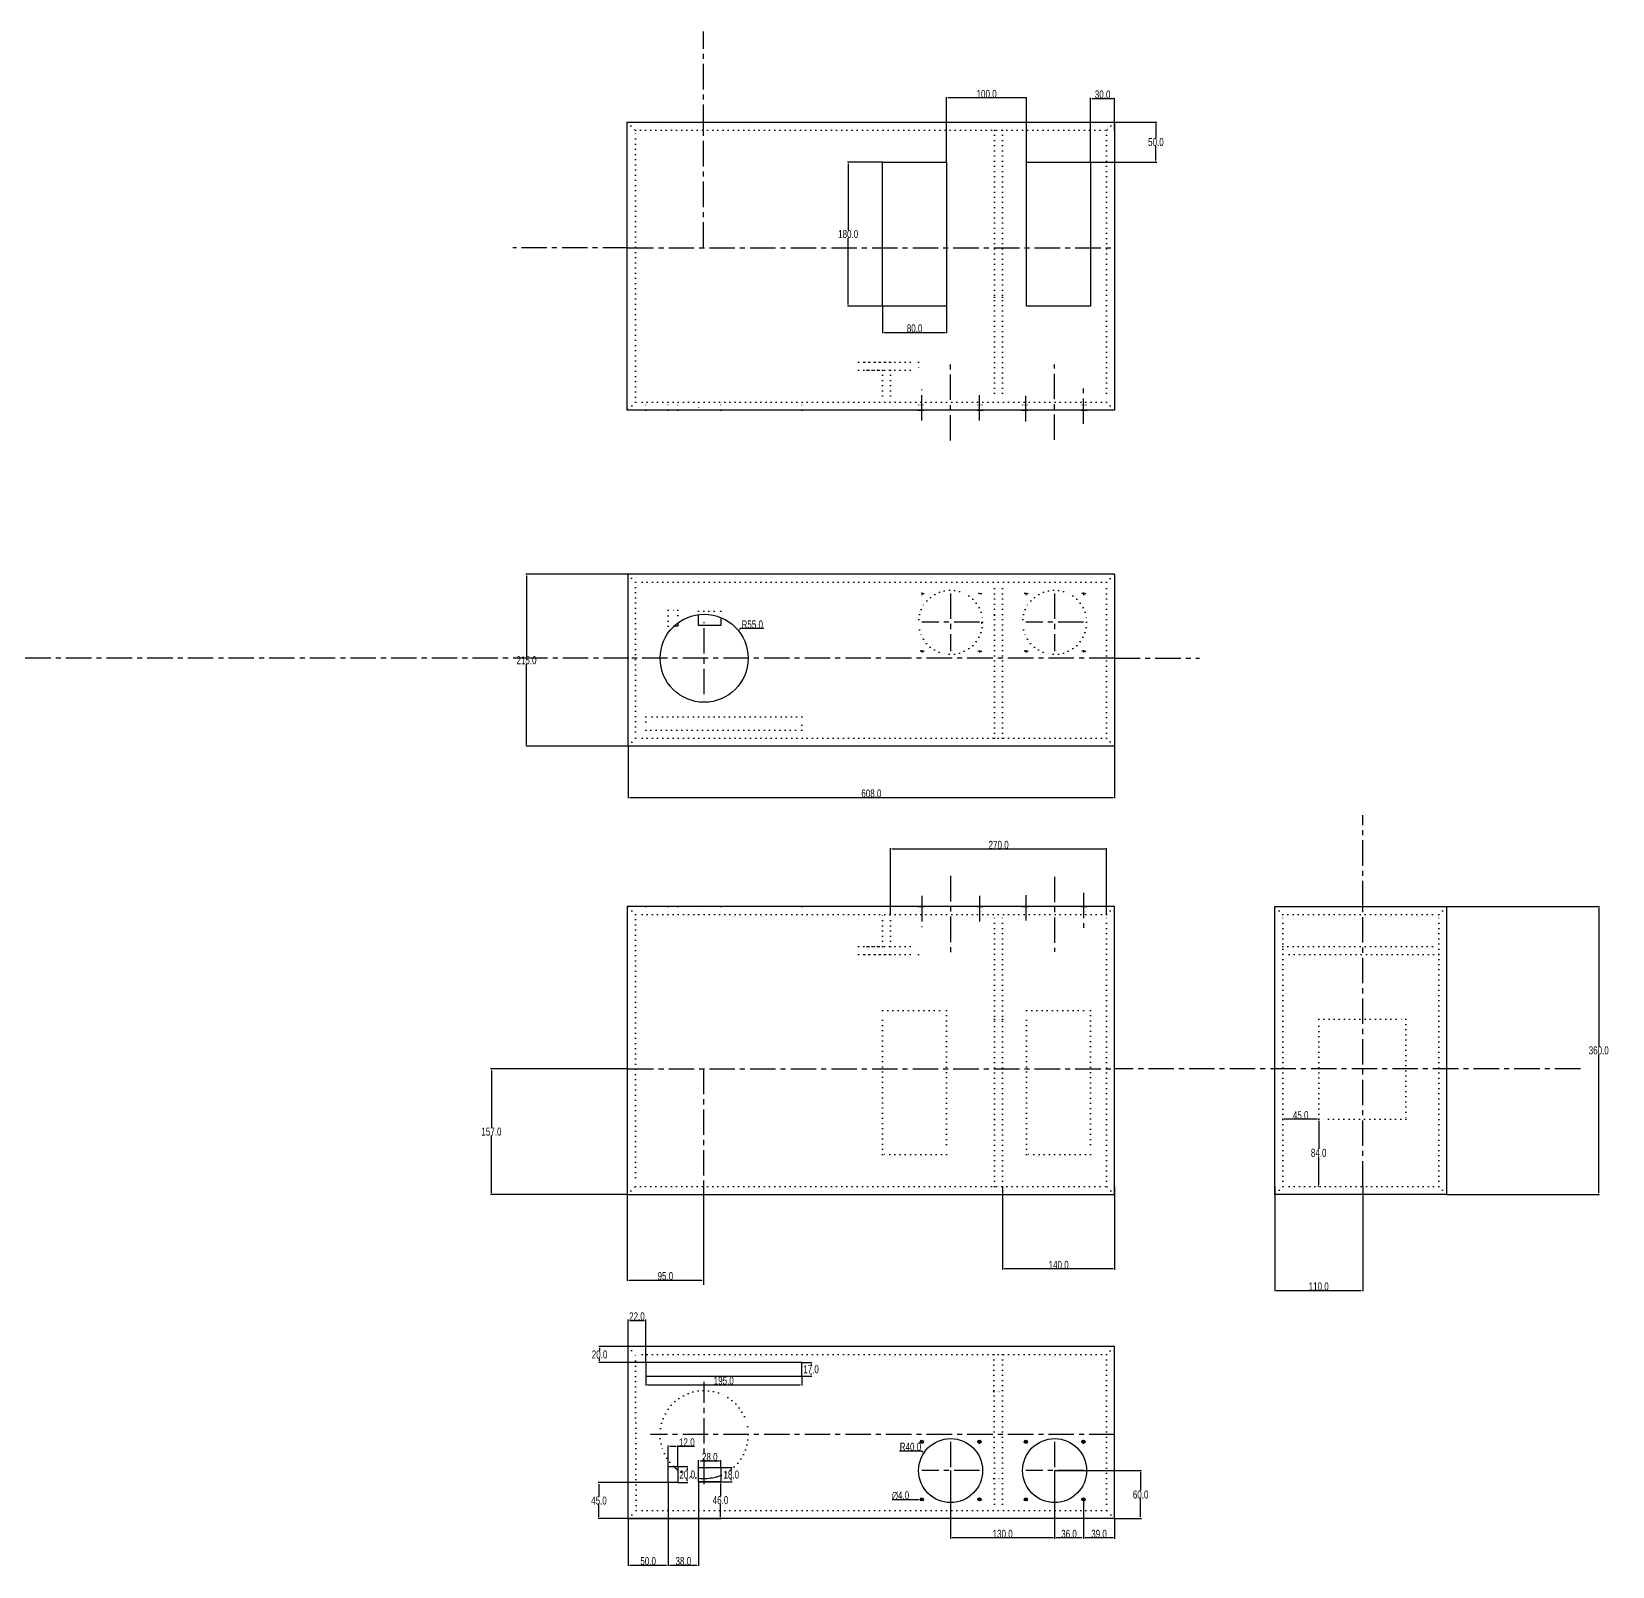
# Model space of a CAD drawing. Extents: x -2763 to 1188, y 9477 to 12117.
# Drawn here: x -787 to 1188, y 9477 to 11395 of the extents above; entities that cross this region are included whole.
import ezdxf

# ---------------------------------------------------------------- set-up
doc = ezdxf.new("R2010")
doc.units = 0
doc.header["$MEASUREMENT"] = 0
doc.linetypes.add('CENTER', pattern=[50.8, 31.75, -6.35, 6.35, -6.35])
doc.linetypes.add('DOT', pattern=[6.35, 0, -6.35])
doc.layers.get('DEFPOINTS').update_dxf_attribs({"linetype": 'CONTINUOUS'})
for name, color, linetype in [('AXE', 1, 'CENTER'), ('CACHE', 9, 'DOT'), ('CONSTRUCTION', 6, 'CONTINUOUS'), ('COTE', 5, 'CONTINUOUS'), ('NONAME', 7, 'CONTINUOUS')]:
    doc.layers.add(name, color=color, linetype=linetype)
doc.styles.get("Standard").update_dxf_attribs({"font": 'txt', "width": 0.75})
doc.dimstyles.get("Standard").update_dxf_attribs({"dimtxt": 2, "dimasz": 2, "dimexe": 1, "dimexo": 0, "dimgap": 0, "dimtad": 1, "dimtxsty": 'STANDARD', "dimcen": 2.5, "dimazin": 3, "dimtfac": 1, "dimtmove": 0, "dimatfit": 3})

# ---------------------------------------------------------------- blocks, each defined once
blk = doc.blocks.new('*D0')
at = {"layer": 'COTE', "color": 0}
for p, q in [((-42, 10502), (-42, 10437)), ((566, 10502), (566, 10437)), ((-40, 10438), (564, 10438))]:
    blk.add_line(p, q, dxfattribs=at)
for points in [[(-40, 10438.3), (-40, 10437.7), (-42, 10438)], [(564, 10438.3), (564, 10437.7), (566, 10438)]]:
    blk.add_solid(points, dxfattribs=at)
at = {"layer": 'DEFPOINTS', "color": 0}
for p in [(-42, 10502), (566, 10502), (566, 10438)]:
    blk.add_point(p, dxfattribs=at)
at = {"layer": 'COTE', "color": 0, "insert": (262, 10443), "char_height": 10, "attachment_point": 5}
blk.add_mtext('\\A1;608.0', dxfattribs=at)
blk = doc.blocks.new('*D1')
at = {"layer": 'COTE', "color": 0}
for p, q in [((-42, 10717), (-170, 10717)), ((-169, 10715), (-169, 10614.5)), ((-169, 10504), (-169, 10604.5)), ((-42, 10502), (-170, 10502))]:
    blk.add_line(p, q, dxfattribs=at)
for points in [[(-169.3, 10715), (-168.7, 10715), (-169, 10717)], [(-169.3, 10504), (-168.7, 10504), (-169, 10502)]]:
    blk.add_solid(points, dxfattribs=at)
at = {"layer": 'DEFPOINTS', "color": 0}
for p in [(-169, 10717), (-42, 10717), (-42, 10502)]:
    blk.add_point(p, dxfattribs=at)
at = {"layer": 'COTE', "color": 0, "insert": (-169, 10609.5), "char_height": 10, "attachment_point": 5}
blk.add_mtext('\\A1;215.0', dxfattribs=at)
blk = doc.blocks.new('*D2')
at = {"layer": 'COTE', "color": 0}
for p, q in [((-43, 9952), (-43, 9834)), ((52, 9952), (52, 9834)), ((-41, 9835), (50, 9835))]:
    blk.add_line(p, q, dxfattribs=at)
for points in [[(-41, 9835.3), (-41, 9834.7), (-43, 9835)], [(50, 9835.3), (50, 9834.7), (52, 9835)]]:
    blk.add_solid(points, dxfattribs=at)
at = {"layer": 'DEFPOINTS', "color": 0}
for p in [(-43, 9952), (52, 9952), (52, 9835)]:
    blk.add_point(p, dxfattribs=at)
at = {"layer": 'COTE', "color": 0, "insert": (4.5, 9840), "char_height": 10, "attachment_point": 5}
blk.add_mtext('\\A1;95.0', dxfattribs=at)
blk = doc.blocks.new('*D3')
at = {"layer": 'COTE', "color": 0}
for p, q in [((766, 9952), (766, 9821)), ((876, 9952), (876, 9821)), ((768, 9822), (874, 9822))]:
    blk.add_line(p, q, dxfattribs=at)
for points in [[(768, 9822.3), (768, 9821.7), (766, 9822)], [(874, 9822.3), (874, 9821.7), (876, 9822)]]:
    blk.add_solid(points, dxfattribs=at)
at = {"layer": 'DEFPOINTS', "color": 0}
for p in [(766, 9952), (876, 9952), (876, 9822)]:
    blk.add_point(p, dxfattribs=at)
at = {"layer": 'COTE', "color": 0, "insert": (821, 9827), "char_height": 10, "attachment_point": 5}
blk.add_mtext('\\A1;110.0', dxfattribs=at)
blk = doc.blocks.new('*D4')
at = {"layer": 'COTE', "color": 0}
for p, q in [((276, 11232), (232, 11232)), ((233, 11230), (233, 11147)), ((233, 11054), (233, 11137)), ((276, 11052), (232, 11052))]:
    blk.add_line(p, q, dxfattribs=at)
for points in [[(232.6, 11230), (233.3, 11230), (233, 11232)], [(232.6, 11054), (233.3, 11054), (233, 11052)]]:
    blk.add_solid(points, dxfattribs=at)
at = {"layer": 'DEFPOINTS', "color": 0}
for p in [(276, 11232), (233, 11052), (276, 11052)]:
    blk.add_point(p, dxfattribs=at)
at = {"layer": 'COTE', "color": 0, "insert": (233, 11142), "char_height": 10, "attachment_point": 5}
blk.add_mtext('\\A1;180.0', dxfattribs=at)
blk = doc.blocks.new('*D5')
at = {"layer": 'COTE', "color": 0}
for p, q in [((276, 11052), (276, 11018.1)), ((356, 11052), (356, 11018.1)), ((278, 11019.1), (354, 11019.1))]:
    blk.add_line(p, q, dxfattribs=at)
for points in [[(278, 11019.5), (278, 11018.8), (276, 11019.1)], [(354, 11019.5), (354, 11018.8), (356, 11019.1)]]:
    blk.add_solid(points, dxfattribs=at)
at = {"layer": 'DEFPOINTS', "color": 0}
for p in [(276, 11052), (356, 11052), (356, 11019.1)]:
    blk.add_point(p, dxfattribs=at)
at = {"layer": 'COTE', "color": 0, "insert": (316, 11024.1), "char_height": 10, "attachment_point": 5}
blk.add_mtext('\\A1;80.0', dxfattribs=at)
blk = doc.blocks.new('*D6')
at = {"layer": 'COTE', "color": 0}
for p, q in [((536, 11232), (536, 11312.4)), ((538, 11311.4), (564, 11311.4)), ((566, 11272), (566, 11312.4))]:
    blk.add_line(p, q, dxfattribs=at)
for points in [[(538, 11311.7), (538, 11311), (536, 11311.4)], [(564, 11311.7), (564, 11311), (566, 11311.4)]]:
    blk.add_solid(points, dxfattribs=at)
at = {"layer": 'DEFPOINTS', "color": 0}
for p in [(566, 11311.4), (566, 11272), (536, 11232)]:
    blk.add_point(p, dxfattribs=at)
at = {"layer": 'COTE', "color": 0, "insert": (551, 11316.4), "char_height": 10, "attachment_point": 5}
blk.add_mtext('\\A1;30.0', dxfattribs=at)
blk = doc.blocks.new('*D7')
at = {"layer": 'COTE', "color": 0}
for p, q in [((356, 11232), (356, 11313.1)), ((454, 11312.1), (358, 11312.1)), ((456, 11232), (456, 11313.1))]:
    blk.add_line(p, q, dxfattribs=at)
for points in [[(358, 11312.4), (358, 11311.7), (356, 11312.1)], [(454, 11312.4), (454, 11311.7), (456, 11312.1)]]:
    blk.add_solid(points, dxfattribs=at)
at = {"layer": 'DEFPOINTS', "color": 0}
for p in [(356, 11312.1), (356, 11232), (456, 11232)]:
    blk.add_point(p, dxfattribs=at)
at = {"layer": 'COTE', "color": 0, "insert": (406, 11317.1), "char_height": 10, "attachment_point": 5}
blk.add_mtext('\\A1;100.0', dxfattribs=at)
blk = doc.blocks.new('*D8')
at = {"layer": 'COTE', "color": 0}
for p, q in [((98.8, 10649.2), (97.2, 10648)), ((127.5, 10649.2), (98.8, 10649.2)), ((52.9, 10612), (53.1, 10612)), ((53, 10611.9), (53, 10612.1))]:
    blk.add_line(p, q, dxfattribs=at)
blk.add_solid([(97, 10648.2), (97.4, 10647.7), (95.7, 10646.7)], dxfattribs=at)
at = {"layer": 'DEFPOINTS', "color": 0}
for p in [(95.7, 10646.7), (53, 10612)]:
    blk.add_point(p, dxfattribs=at)
at = {"layer": 'COTE', "color": 0, "insert": (113.1, 10654.2), "char_height": 10, "attachment_point": 5}
blk.add_mtext('\\A1;R55.0', dxfattribs=at)
blk = doc.blocks.new('*D9')
at = {"layer": 'COTE', "color": 0}
for p, q in [((287.8, 9560.7), (309, 9560.7)), ((309, 9560.7), (321, 9560.9)), ((324.9, 9561), (325.1, 9561)), ((325, 9560.9), (325, 9561.1))]:
    blk.add_line(p, q, dxfattribs=at)
blk.add_solid([(321, 9561.3), (321, 9560.6), (323, 9561)], dxfattribs=at)
at = {"layer": 'DEFPOINTS', "color": 0}
for p in [(323, 9561), (327, 9561)]:
    blk.add_point(p, dxfattribs=at)
at = {"layer": 'COTE', "color": 0, "insert": (298.4, 9565.7), "char_height": 10, "attachment_point": 5}
blk.add_mtext('\\A1;∅4.0', dxfattribs=at)
blk = doc.blocks.new('*D10')
at = {"layer": 'COTE', "color": 0}
for p, q in [((297.1, 9621.7), (324.6, 9621.7)), ((324.6, 9621.7), (326.3, 9620.6)), ((360.9, 9597), (361.1, 9597)), ((361, 9596.9), (361, 9597.1))]:
    blk.add_line(p, q, dxfattribs=at)
blk.add_solid([(326.5, 9620.9), (326.1, 9620.3), (327.9, 9619.5)], dxfattribs=at)
at = {"layer": 'DEFPOINTS', "color": 0}
for p in [(327.9, 9619.5), (361, 9597)]:
    blk.add_point(p, dxfattribs=at)
at = {"layer": 'COTE', "color": 0, "insert": (310.9, 9626.7), "char_height": 10, "attachment_point": 5}
blk.add_mtext('\\A1;R40.0', dxfattribs=at)
blk = doc.blocks.new('*D11')
at = {"layer": 'COTE', "color": 0}
for p, q in [((527, 9561), (527, 9511.9)), ((566, 9537), (566, 9511.9)), ((564, 9512.9), (529, 9512.9))]:
    blk.add_line(p, q, dxfattribs=at)
for points in [[(529, 9513.3), (529, 9512.6), (527, 9512.9)], [(564, 9513.3), (564, 9512.6), (566, 9512.9)]]:
    blk.add_solid(points, dxfattribs=at)
at = {"layer": 'DEFPOINTS', "color": 0}
for p in [(527, 9561), (566, 9537), (527, 9512.9)]:
    blk.add_point(p, dxfattribs=at)
at = {"layer": 'COTE', "color": 0, "insert": (546.5, 9517.9), "char_height": 10, "attachment_point": 5}
blk.add_mtext('\\A1;39.0', dxfattribs=at)
blk = doc.blocks.new('*D12')
at = {"layer": 'COTE', "color": 0}
for p, q in [((491, 9597), (491, 9511.9)), ((527, 9561), (527, 9511.9)), ((525, 9512.9), (493, 9512.9))]:
    blk.add_line(p, q, dxfattribs=at)
for points in [[(493, 9513.3), (493, 9512.6), (491, 9512.9)], [(525, 9513.3), (525, 9512.6), (527, 9512.9)]]:
    blk.add_solid(points, dxfattribs=at)
at = {"layer": 'DEFPOINTS', "color": 0}
for p in [(491, 9597), (527, 9561), (491, 9512.9)]:
    blk.add_point(p, dxfattribs=at)
at = {"layer": 'COTE', "color": 0, "insert": (509, 9517.9), "char_height": 10, "attachment_point": 5}
blk.add_mtext('\\A1;36.0', dxfattribs=at)
blk = doc.blocks.new('*D13')
at = {"layer": 'COTE', "color": 0}
for p, q in [((361, 9597), (361, 9511.9)), ((491, 9597), (491, 9511.9)), ((489, 9512.9), (363, 9512.9))]:
    blk.add_line(p, q, dxfattribs=at)
for points in [[(363, 9513.3), (363, 9512.6), (361, 9512.9)], [(489, 9513.3), (489, 9512.6), (491, 9512.9)]]:
    blk.add_solid(points, dxfattribs=at)
at = {"layer": 'DEFPOINTS', "color": 0}
for p in [(361, 9597), (491, 9597), (361, 9512.9)]:
    blk.add_point(p, dxfattribs=at)
at = {"layer": 'COTE', "color": 0, "insert": (426, 9517.9), "char_height": 10, "attachment_point": 5}
blk.add_mtext('\\A1;130.0', dxfattribs=at)
blk = doc.blocks.new('*D14')
at = {"layer": 'COTE', "color": 0}
for p, q in [((491, 9597), (599.5, 9597)), ((598.5, 9595), (598.5, 9572)), ((598.5, 9539), (598.5, 9562)), ((566, 9537), (599.5, 9537))]:
    blk.add_line(p, q, dxfattribs=at)
for points in [[(598.2, 9595), (598.8, 9595), (598.5, 9597)], [(598.2, 9539), (598.8, 9539), (598.5, 9537)]]:
    blk.add_solid(points, dxfattribs=at)
at = {"layer": 'DEFPOINTS', "color": 0}
for p in [(491, 9597), (598.5, 9597), (566, 9537)]:
    blk.add_point(p, dxfattribs=at)
at = {"layer": 'COTE', "color": 0, "insert": (598.5, 9567), "char_height": 10, "attachment_point": 5}
blk.add_mtext('\\A1;60.0', dxfattribs=at)
blk = doc.blocks.new('*D15')
at = {"layer": 'COTE', "color": 0}
for p, q in [((8, 9602), (8, 9628.3)), ((10, 9627.3), (18, 9627.3)), ((20, 9602), (20, 9628.3)), ((20, 9627.3), (40.8, 9627.3))]:
    blk.add_line(p, q, dxfattribs=at)
for points in [[(10, 9627.6), (10, 9627), (8, 9627.3)], [(18, 9627.6), (18, 9627), (20, 9627.3)]]:
    blk.add_solid(points, dxfattribs=at)
at = {"layer": 'DEFPOINTS', "color": 0}
for p in [(20, 9627.3), (8, 9602), (20, 9602)]:
    blk.add_point(p, dxfattribs=at)
at = {"layer": 'COTE', "color": 0, "insert": (31.4, 9632.3), "char_height": 10, "attachment_point": 5}
blk.add_mtext('\\A1;12.0', dxfattribs=at)
blk = doc.blocks.new('*D16')
at = {"layer": 'COTE', "color": 0}
for p, q in [((46, 9601), (46, 9610)), ((48, 9609), (72, 9609)), ((74, 9601), (74, 9610))]:
    blk.add_line(p, q, dxfattribs=at)
for points in [[(48, 9609.4), (48, 9608.7), (46, 9609)], [(72, 9609.4), (72, 9608.7), (74, 9609)]]:
    blk.add_solid(points, dxfattribs=at)
at = {"layer": 'DEFPOINTS', "color": 0}
for p in [(74, 9609), (46, 9601), (74, 9601)]:
    blk.add_point(p, dxfattribs=at)
at = {"layer": 'COTE', "color": 0, "insert": (60, 9614), "char_height": 10, "attachment_point": 5}
blk.add_mtext('\\A1;28.0', dxfattribs=at)
blk = doc.blocks.new('*D17')
at = {"layer": 'COTE', "color": 0}
for p, q in [((74, 9601), (87.9, 9601)), ((74, 9583), (87.9, 9583)), ((86.9, 9599), (86.9, 9597)), ((86.9, 9585), (86.9, 9587))]:
    blk.add_line(p, q, dxfattribs=at)
for points in [[(86.6, 9599), (87.2, 9599), (86.9, 9601)], [(86.6, 9585), (87.2, 9585), (86.9, 9583)]]:
    blk.add_solid(points, dxfattribs=at)
at = {"layer": 'DEFPOINTS', "color": 0}
for p in [(74, 9601), (74, 9583), (86.9, 9601)]:
    blk.add_point(p, dxfattribs=at)
at = {"layer": 'COTE', "color": 0, "insert": (86.9, 9592), "char_height": 10, "attachment_point": 5}
blk.add_mtext('\\A1;18.0', dxfattribs=at)
blk = doc.blocks.new('*D18')
at = {"layer": 'COTE', "color": 0}
for p, q in [((20, 9602), (32.8, 9602)), ((20, 9582), (32.8, 9582)), ((31.8, 9600), (31.8, 9597)), ((31.8, 9584), (31.8, 9587))]:
    blk.add_line(p, q, dxfattribs=at)
for points in [[(31.4, 9600), (32.1, 9600), (31.8, 9602)], [(31.4, 9584), (32.1, 9584), (31.8, 9582)]]:
    blk.add_solid(points, dxfattribs=at)
at = {"layer": 'DEFPOINTS', "color": 0}
for p in [(20, 9602), (20, 9582), (31.8, 9582)]:
    blk.add_point(p, dxfattribs=at)
at = {"layer": 'COTE', "color": 0, "insert": (31.8, 9592), "char_height": 10, "attachment_point": 5}
blk.add_mtext('\\A1;20.0', dxfattribs=at)
blk = doc.blocks.new('*D19')
at = {"layer": 'COTE', "color": 0}
for p, q in [((8, 9582), (8, 9477.9)), ((-42, 9537), (-42, 9477.9)), ((-40, 9478.9), (6, 9478.9))]:
    blk.add_line(p, q, dxfattribs=at)
for points in [[(-40, 9479.2), (-40, 9478.5), (-42, 9478.9)], [(6, 9479.2), (6, 9478.5), (8, 9478.9)]]:
    blk.add_solid(points, dxfattribs=at)
at = {"layer": 'DEFPOINTS', "color": 0}
for p in [(8, 9582), (-42, 9537), (8, 9478.9)]:
    blk.add_point(p, dxfattribs=at)
at = {"layer": 'COTE', "color": 0, "insert": (-17, 9483.9), "char_height": 10, "attachment_point": 5}
blk.add_mtext('\\A1;50.0', dxfattribs=at)
blk = doc.blocks.new('*D20')
at = {"layer": 'COTE', "color": 0}
for p, q in [((8, 9582), (8, 9477.9)), ((46, 9583), (46, 9477.9)), ((10, 9478.9), (44, 9478.9))]:
    blk.add_line(p, q, dxfattribs=at)
for points in [[(10, 9479.2), (10, 9478.5), (8, 9478.9)], [(44, 9479.2), (44, 9478.5), (46, 9478.9)]]:
    blk.add_solid(points, dxfattribs=at)
at = {"layer": 'DEFPOINTS', "color": 0}
for p in [(8, 9582), (46, 9583), (46, 9478.9)]:
    blk.add_point(p, dxfattribs=at)
at = {"layer": 'COTE', "color": 0, "insert": (27, 9483.9), "char_height": 10, "attachment_point": 5}
blk.add_mtext('\\A1;38.0', dxfattribs=at)
blk = doc.blocks.new('*D21')
at = {"layer": 'COTE', "color": 0}
for p, q in [((8, 9582), (-79.5, 9582)), ((-78.5, 9580), (-78.5, 9564.5)), ((-78.5, 9539), (-78.5, 9554.5)), ((-42, 9537), (-79.5, 9537))]:
    blk.add_line(p, q, dxfattribs=at)
for points in [[(-78.8, 9580), (-78.2, 9580), (-78.5, 9582)], [(-78.8, 9539), (-78.2, 9539), (-78.5, 9537)]]:
    blk.add_solid(points, dxfattribs=at)
at = {"layer": 'DEFPOINTS', "color": 0}
for p in [(-78.5, 9582), (8, 9582), (-42, 9537)]:
    blk.add_point(p, dxfattribs=at)
at = {"layer": 'COTE', "color": 0, "insert": (-78.5, 9559.5), "char_height": 10, "attachment_point": 5}
blk.add_mtext('\\A1;45.0', dxfattribs=at)
blk = doc.blocks.new('*D22')
at = {"layer": 'COTE', "color": 0}
for p, q in [((46, 9583), (74.4, 9583)), ((73.4, 9581), (73.4, 9565)), ((73.4, 9539), (73.4, 9555)), ((-42, 9537), (74.4, 9537))]:
    blk.add_line(p, q, dxfattribs=at)
for points in [[(73.1, 9581), (73.7, 9581), (73.4, 9583)], [(73.1, 9539), (73.7, 9539), (73.4, 9537)]]:
    blk.add_solid(points, dxfattribs=at)
at = {"layer": 'DEFPOINTS', "color": 0}
for p in [(46, 9583), (-42, 9537), (73.4, 9537)]:
    blk.add_point(p, dxfattribs=at)
at = {"layer": 'COTE', "color": 0, "insert": (73.4, 9560), "char_height": 10, "attachment_point": 5}
blk.add_mtext('\\A1;46.0', dxfattribs=at)
blk = doc.blocks.new('*D23')
at = {"layer": 'COTE', "color": 0}
for p, q in [((-20, 9715), (-20, 9703.3)), ((-18, 9704.3), (173, 9704.3)), ((175, 9715), (175, 9703.3))]:
    blk.add_line(p, q, dxfattribs=at)
for points in [[(-18, 9704.6), (-18, 9703.9), (-20, 9704.3)], [(173, 9704.6), (173, 9703.9), (175, 9704.3)]]:
    blk.add_solid(points, dxfattribs=at)
at = {"layer": 'DEFPOINTS', "color": 0}
for p in [(-20, 9715), (175, 9715), (175, 9704.3)]:
    blk.add_point(p, dxfattribs=at)
at = {"layer": 'COTE', "color": 0, "insert": (77.5, 9709.3), "char_height": 10, "attachment_point": 5}
blk.add_mtext('\\A1;195.0', dxfattribs=at)
blk = doc.blocks.new('*D24')
at = {"layer": 'COTE', "color": 0}
for p, q in [((175, 9732), (187.6, 9732)), ((186.6, 9730), (186.6, 9728.5)), ((175, 9715), (187.6, 9715)), ((186.6, 9717), (186.6, 9718.5))]:
    blk.add_line(p, q, dxfattribs=at)
for points in [[(186.3, 9730), (186.9, 9730), (186.6, 9732)], [(186.3, 9717), (186.9, 9717), (186.6, 9715)]]:
    blk.add_solid(points, dxfattribs=at)
at = {"layer": 'DEFPOINTS', "color": 0}
for p in [(175, 9732), (175, 9715), (186.6, 9715)]:
    blk.add_point(p, dxfattribs=at)
at = {"layer": 'COTE', "color": 0, "insert": (186.6, 9723.5), "char_height": 10, "attachment_point": 5}
blk.add_mtext('\\A1;17.0', dxfattribs=at)
blk = doc.blocks.new('*D25')
at = {"layer": 'COTE', "color": 0}
for p, q in [((-42, 9752), (-42, 9785.6)), ((-40, 9784.6), (-22, 9784.6)), ((-20, 9732), (-20, 9785.6))]:
    blk.add_line(p, q, dxfattribs=at)
for points in [[(-40, 9784.9), (-40, 9784.3), (-42, 9784.6)], [(-22, 9784.9), (-22, 9784.3), (-20, 9784.6)]]:
    blk.add_solid(points, dxfattribs=at)
at = {"layer": 'DEFPOINTS', "color": 0}
for p in [(-20, 9784.6), (-42, 9752), (-20, 9732)]:
    blk.add_point(p, dxfattribs=at)
at = {"layer": 'COTE', "color": 0, "insert": (-31, 9789.6), "char_height": 10, "attachment_point": 5}
blk.add_mtext('\\A1;22.0', dxfattribs=at)
blk = doc.blocks.new('*D26')
at = {"layer": 'COTE', "color": 0}
for p, q in [((-42, 9752), (-78.7, 9752)), ((-77.7, 9750), (-77.7, 9747)), ((-20, 9732), (-78.7, 9732)), ((-77.7, 9734), (-77.7, 9737))]:
    blk.add_line(p, q, dxfattribs=at)
for points in [[(-78.1, 9750), (-77.4, 9750), (-77.7, 9752)], [(-78.1, 9734), (-77.4, 9734), (-77.7, 9732)]]:
    blk.add_solid(points, dxfattribs=at)
at = {"layer": 'DEFPOINTS', "color": 0}
for p in [(-42, 9752), (-77.7, 9732), (-20, 9732)]:
    blk.add_point(p, dxfattribs=at)
at = {"layer": 'COTE', "color": 0, "insert": (-77.7, 9742), "char_height": 10, "attachment_point": 5}
blk.add_mtext('\\A1;20.0', dxfattribs=at)
blk = doc.blocks.new('*D27')
at = {"layer": 'COTE', "color": 0}
for p, q in [((286, 10292), (286, 10374.8)), ((288, 10373.8), (554, 10373.8)), ((556, 10292), (556, 10374.8))]:
    blk.add_line(p, q, dxfattribs=at)
for points in [[(288, 10374.2), (288, 10373.5), (286, 10373.8)], [(554, 10374.2), (554, 10373.5), (556, 10373.8)]]:
    blk.add_solid(points, dxfattribs=at)
at = {"layer": 'DEFPOINTS', "color": 0}
for p in [(556, 10373.8), (286, 10292), (556, 10292)]:
    blk.add_point(p, dxfattribs=at)
at = {"layer": 'COTE', "color": 0, "insert": (421, 10378.8), "char_height": 10, "attachment_point": 5}
blk.add_mtext('\\A1;270.0', dxfattribs=at)
blk = doc.blocks.new('*D28')
at = {"layer": 'COTE', "color": 0}
for p, q in [((776, 10036), (776, 10037)), ((819, 10036), (778, 10036)), ((821, 10036), (821, 10037))]:
    blk.add_line(p, q, dxfattribs=at)
for points in [[(778, 10036.3), (778, 10035.7), (776, 10036)], [(819, 10036.3), (819, 10035.7), (821, 10036)]]:
    blk.add_solid(points, dxfattribs=at)
at = {"layer": 'DEFPOINTS', "color": 0}
for p in [(776, 10036), (776, 10036), (821, 10036)]:
    blk.add_point(p, dxfattribs=at)
at = {"layer": 'COTE', "color": 0, "insert": (798.5, 10041), "char_height": 10, "attachment_point": 5}
blk.add_mtext('\\A1;45.0', dxfattribs=at)
blk = doc.blocks.new('*D29')
at = {"layer": 'COTE', "color": 0}
for p, q in [((566, 11282), (618.6, 11282)), ((617.6, 11280), (617.6, 11262)), ((617.6, 11234), (617.6, 11252)), ((536, 11232), (618.6, 11232))]:
    blk.add_line(p, q, dxfattribs=at)
for points in [[(617.2, 11280), (617.9, 11280), (617.6, 11282)], [(617.2, 11234), (617.9, 11234), (617.6, 11232)]]:
    blk.add_solid(points, dxfattribs=at)
at = {"layer": 'DEFPOINTS', "color": 0}
for p in [(566, 11282), (617.6, 11282), (536, 11232)]:
    blk.add_point(p, dxfattribs=at)
at = {"layer": 'COTE', "color": 0, "insert": (617.6, 11257), "char_height": 10, "attachment_point": 5}
blk.add_mtext('\\A1;50.0', dxfattribs=at)
blk = doc.blocks.new('*D30')
at = {"layer": 'COTE', "color": 0}
for p, q in [((426, 9952), (426, 9848)), ((566, 9952), (566, 9848)), ((564, 9849), (428, 9849))]:
    blk.add_line(p, q, dxfattribs=at)
for points in [[(428, 9849.3), (428, 9848.7), (426, 9849)], [(564, 9849.3), (564, 9848.7), (566, 9849)]]:
    blk.add_solid(points, dxfattribs=at)
at = {"layer": 'DEFPOINTS', "color": 0}
for p in [(426, 9952), (566, 9952), (426, 9849)]:
    blk.add_point(p, dxfattribs=at)
at = {"layer": 'COTE', "color": 0, "insert": (496, 9854), "char_height": 10, "attachment_point": 5}
blk.add_mtext('\\A1;140.0', dxfattribs=at)
blk = doc.blocks.new('*D31')
at = {"layer": 'COTE', "color": 0}
for p, q in [((821, 10036), (822, 10036)), ((821, 10034), (821, 9999)), ((821, 9954), (821, 9989)), ((821, 9952), (820, 9952))]:
    blk.add_line(p, q, dxfattribs=at)
for points in [[(820.7, 10034), (821.3, 10034), (821, 10036)], [(820.7, 9954), (821.3, 9954), (821, 9952)]]:
    blk.add_solid(points, dxfattribs=at)
at = {"layer": 'DEFPOINTS', "color": 0}
for p in [(821, 10036), (821, 9952), (821, 9952)]:
    blk.add_point(p, dxfattribs=at)
at = {"layer": 'COTE', "color": 0, "insert": (821, 9994), "char_height": 10, "attachment_point": 5}
blk.add_mtext('\\A1;84.0', dxfattribs=at)
blk = doc.blocks.new('*D32')
at = {"layer": 'COTE', "color": 0}
for p, q in [((981, 10302), (1172, 10302)), ((1171, 10300), (1171, 10127)), ((1171, 9944), (1171, 10117)), ((981, 9942), (1172, 9942))]:
    blk.add_line(p, q, dxfattribs=at)
for points in [[(1170.7, 10300), (1171.3, 10300), (1171, 10302)], [(1170.7, 9944), (1171.3, 9944), (1171, 9942)]]:
    blk.add_solid(points, dxfattribs=at)
at = {"layer": 'DEFPOINTS', "color": 0}
for p in [(981, 10302), (1171, 10302), (981, 9942)]:
    blk.add_point(p, dxfattribs=at)
at = {"layer": 'COTE', "color": 0, "insert": (1171, 10122), "char_height": 10, "attachment_point": 5}
blk.add_mtext('\\A1;360.0', dxfattribs=at)
blk = doc.blocks.new('*D33')
at = {"layer": 'COTE', "color": 0}
for p, q in [((-43, 10099), (-213.8, 10099)), ((-212.8, 10097), (-212.8, 10025.5)), ((-212.8, 9944), (-212.8, 10015.5)), ((-43, 9942), (-213.8, 9942))]:
    blk.add_line(p, q, dxfattribs=at)
for points in [[(-213.1, 10097), (-212.5, 10097), (-212.8, 10099)], [(-213.1, 9944), (-212.5, 9944), (-212.8, 9942)]]:
    blk.add_solid(points, dxfattribs=at)
at = {"layer": 'DEFPOINTS', "color": 0}
for p in [(-212.8, 10099), (-43, 10099), (-43, 9942)]:
    blk.add_point(p, dxfattribs=at)
at = {"layer": 'COTE', "color": 0, "insert": (-212.8, 10020.5), "char_height": 10, "attachment_point": 5}
blk.add_mtext('\\A1;157.0', dxfattribs=at)

msp = doc.modelspace()

# ---------------------------------------------------------------- linework, layer by layer
at = {"layer": 'AXE'}
for p, q in [((52, 11272), (52, 11395)), ((52, 11125), (52, 11272)), ((-42, 11125), (-186, 11125)), ((-42, 11125), (566, 11125)), ((566, 11125), (566, 11125)), ((361, 10884), (361, 10982)), ((491, 10885), (491, 10979)), ((325, 10909), (325, 10948)), ((397, 10909), (397, 10947)), ((455, 10908), (455, 10946)), ((527, 10905), (527, 10949)), ((325, 10694), (325, 10691)), ((361, 10693), (361, 10621)), ((397, 10693), (396, 10693)), ((397, 10693), (397, 10692)), ((456, 10693), (453, 10693)), ((455, 10693), (455, 10691)), ((491, 10693), (491, 10621)), ((528, 10693), (525, 10693)), ((527, 10694), (527, 10691)), ((53, 10567), (53, 10657)), ((397, 10657), (325, 10657)), ((527, 10657), (455, 10657)), ((-154, 10612), (-1614, 10612)), ((-41, 10612), (-154, 10612)), ((566, 10612), (-41, 10612)), ((326, 10621), (323, 10621)), ((325, 10622), (325, 10619)), ((398, 10621), (395, 10621)), ((397, 10621), (397, 10619)), ((456, 10621), (453, 10621)), ((455, 10622), (455, 10619)), ((528, 10621), (525, 10621)), ((527, 10622), (527, 10619)), ((566, 10612), (672, 10612)), ((876, 10302), (876, 10416)), ((361, 10340), (361, 10242)), ((491, 10339), (491, 10245)), ((325, 10315), (325, 10276)), ((397, 10315), (397, 10277)), ((455, 10316), (455, 10278)), ((527, 10319), (527, 10275)), ((876, 9952), (876, 10302)), ((-42, 10099), (-186, 10099)), ((-42, 10099), (566, 10099)), ((52, 10099), (52, 9952)), ((566, 10099), (566, 10099)), ((1148, 10099), (566, 10099)), ((1148, 10099), (1148, 10099)), ((52, 9952), (52, 9829)), ((876, 9952), (876, 9851)), ((53, 9580), (53, 9708)), ((566, 9642), (-14, 9642)), ((325, 9633), (324, 9633)), ((325, 9633), (325, 9631)), ((361, 9633), (361, 9561)), ((398, 9633), (396, 9633)), ((397, 9634), (397, 9632)), ((456, 9633), (454, 9633)), ((455, 9633), (455, 9631)), ((491, 9633), (491, 9561)), ((528, 9633), (525, 9633)), ((527, 9634), (527, 9631)), ((397, 9597), (325, 9597)), ((527, 9597), (455, 9597)), ((397, 9562), (397, 9559)), ((455, 9562), (455, 9559)), ((527, 9562), (527, 9559)), ((325, 9561), (323, 9561)), ((325, 9561), (325, 9559)), ((398, 9561), (395, 9561)), ((456, 9561), (454, 9561)), ((528, 9561), (525, 9561))]:
    msp.add_line(p, q, dxfattribs=at)
at = {"layer": 'CACHE'}
for p, q in [((-43, 11282), (-33, 11272)), ((-3, 11282), (-3, 11272)), ((107, 11282), (107, 11272)), ((566, 11282), (556, 11272)), ((-33, 11272), (556, 11272)), ((-33, 10932), (-33, 11272)), ((416, 11272), (416, 10932)), ((426, 11272), (426, 10932)), ((556, 11272), (556, 10932)), ((416, 11188), (426, 11188)), ((416, 11063), (426, 11063)), ((416, 11063), (426, 11063)), ((416, 11063), (426, 11063)), ((416, 11063), (426, 11063)), ((416, 11063), (426, 11063)), ((426, 11063), (416, 11063)), ((416, 11063), (416, 11063)), ((286, 10982), (246, 10982)), ((246, 10982), (321, 10982)), ((246, 10972), (246, 10982)), ((276, 10972), (246, 10972)), ((246, 10972), (321, 10972)), ((276, 10972), (276, 10932)), ((286, 10972), (286, 10932)), ((321, 10982), (321, 10972)), ((-33, 10932), (-43, 10922)), ((556, 10932), (-33, 10932)), ((-20, 10922), (-20, 10932)), ((8, 10922), (8, 10932)), ((20, 10922), (20, 10932)), ((46, 10932), (46, 10922)), ((74, 10922), (74, 10932)), ((175, 10922), (175, 10932)), ((321, 10922), (321, 10932)), ((323, 10922), (323, 10932)), ((327, 10922), (327, 10932)), ((395, 10922), (395, 10932)), ((399, 10922), (399, 10932)), ((401, 10922), (401, 10932)), ((451, 10922), (451, 10932)), ((453, 10922), (453, 10932)), ((457, 10922), (457, 10932)), ((525, 10922), (525, 10932)), ((529, 10922), (529, 10932)), ((531, 10922), (531, 10932)), ((556, 10932), (566, 10922)), ((-42, 10717), (-42, 10717)), ((-42, 10717), (-42, 10717)), ((-42, 10717), (-42, 10717)), ((-42, 10717), (-33, 10707)), ((556, 10707), (566, 10717)), ((-33, 10707), (-33, 10512)), ((-33, 10707), (-33, 10707)), ((-33, 10707), (-33, 10707)), ((556, 10707), (-33, 10707)), ((416, 10512), (416, 10707)), ((426, 10512), (426, 10707)), ((556, 10512), (556, 10707)), ((8, 10652), (8, 10672)), ((8, 10672), (20, 10672)), ((20, 10672), (20, 10656)), ((46, 10666), (46, 10671)), ((46, 10671), (74, 10671)), ((74, 10671), (74, 10662)), ((15, 10652), (8, 10652)), ((416, 10666), (426, 10666)), ((416, 10557), (426, 10557)), ((-20, 10539), (-20, 10522)), ((175, 10539), (-20, 10539)), ((175, 10522), (175, 10539)), ((-33, 10512), (-42, 10502)), ((-33, 10512), (-33, 10512)), ((556, 10512), (-33, 10512)), ((-20, 10522), (175, 10522)), ((556, 10512), (566, 10502)), ((-33, 10292), (-43, 10302)), ((-20, 10302), (-20, 10292)), ((8, 10302), (8, 10292)), ((20, 10302), (20, 10292)), ((46, 10292), (46, 10302)), ((74, 10302), (74, 10292)), ((175, 10302), (175, 10292)), ((321, 10302), (321, 10292)), ((323, 10302), (323, 10292)), ((327, 10302), (327, 10292)), ((395, 10302), (395, 10292)), ((399, 10302), (399, 10292)), ((401, 10302), (401, 10292)), ((451, 10302), (451, 10292)), ((453, 10302), (453, 10292)), ((457, 10302), (457, 10292)), ((525, 10302), (525, 10292)), ((529, 10302), (529, 10292)), ((531, 10302), (531, 10292)), ((556, 10292), (566, 10302)), ((776, 10292), (766, 10302)), ((971, 10292), (981, 10302)), ((556, 10292), (-33, 10292)), ((-33, 10292), (-33, 9952)), ((276, 10252), (276, 10292)), ((286, 10252), (286, 10292)), ((416, 9952), (416, 10292)), ((426, 9952), (426, 10292)), ((556, 9952), (556, 10292)), ((776, 10292), (971, 10292)), ((776, 9952), (776, 10292)), ((971, 9952), (971, 10292)), ((276, 10252), (246, 10252)), ((246, 10252), (321, 10252)), ((246, 10252), (246, 10242)), ((286, 10242), (246, 10242)), ((246, 10242), (321, 10242)), ((321, 10242), (321, 10252)), ((776, 10252), (971, 10252)), ((971, 10242), (776, 10242)), ((276, 10172), (356, 10172)), ((276, 9992), (276, 10172)), ((356, 10172), (356, 9992)), ((416, 10161), (426, 10161)), ((416, 10161), (426, 10161)), ((416, 10161), (426, 10161)), ((416, 10161), (426, 10161)), ((416, 10161), (426, 10161)), ((426, 10161), (416, 10161)), ((416, 10161), (416, 10161)), ((456, 10172), (456, 10172)), ((456, 10172), (456, 10172)), ((456, 10172), (536, 10172)), ((456, 9992), (456, 10172)), ((536, 10172), (536, 10172)), ((536, 10172), (536, 9992)), ((821, 10161), (930, 10161)), ((821, 10036), (821, 10161)), ((930, 10161), (930, 10036)), ((416, 10036), (426, 10036)), ((930, 10036), (821, 10036)), ((356, 9992), (276, 9992)), ((456, 9992), (456, 9992)), ((536, 9992), (456, 9992)), ((536, 9992), (536, 9992)), ((-43, 9942), (-33, 9952)), ((-33, 9952), (556, 9952)), ((-3, 9942), (-3, 9952)), ((107, 9942), (107, 9952)), ((566, 9942), (556, 9952)), ((776, 9952), (766, 9942)), ((971, 9952), (776, 9952)), ((971, 9952), (981, 9942)), ((-42, 9752), (-33, 9742)), ((-32, 9547), (-33, 9742)), ((556, 9742), (-33, 9742)), ((415, 9742), (416, 9547)), ((426, 9742), (426, 9547)), ((556, 9742), (566, 9752)), ((556, 9742), (556, 9547)), ((415, 9696), (426, 9696)), ((415, 9587), (426, 9587)), ((-42, 9537), (-32, 9547)), ((556, 9547), (-32, 9547)), ((566, 9537), (556, 9547))]:
    msp.add_line(p, q, dxfattribs=at)
for centre, radius in [((361, 10657), 40), ((325, 10693), 2), ((397, 10693), 2), ((491, 10657), 40), ((455, 10693), 2), ((527, 10693), 2), ((325, 10621), 2), ((397, 10621), 2), ((455, 10621), 2), ((527, 10621), 2), ((53, 9642), 55)]:
    msp.add_circle(centre, radius, dxfattribs=at)
at = {"layer": 'CONSTRUCTION'}
for p, q in [((-43, 11282), (566, 11282)), ((400, 10655), (400, 10657)), ((-43, 9942), (566, 9942)), ((981, 9942), (766, 9942))]:
    msp.add_line(p, q, dxfattribs=at)
at = {"layer": 'NONAME'}
for p, q in [((-43, 11282), (566, 11282)), ((-43, 10922), (-43, 11282)), ((566, 11282), (566, 10922)), ((276, 11232), (356, 11232)), ((276, 11052), (276, 11232)), ((356, 11232), (356, 11052)), ((456, 11232), (536, 11232)), ((456, 11052), (456, 11232)), ((536, 11232), (536, 11052)), ((356, 11052), (276, 11052)), ((536, 11052), (456, 11052)), ((566, 10922), (-43, 10922)), ((566, 10717), (-42, 10717)), ((-42, 10502), (-42, 10717)), ((566, 10717), (566, 10502)), ((20, 10652), (15, 10652)), ((20, 10656), (20, 10652)), ((46, 10653), (46, 10666)), ((74, 10653), (46, 10653)), ((74, 10662), (74, 10653)), ((566, 10502), (-42, 10502)), ((566, 10502), (-42, 10502)), ((566, 10502), (566, 10502)), ((566, 10302), (-43, 10302)), ((-43, 10302), (-43, 9942)), ((566, 9942), (566, 10302)), ((766, 10302), (981, 10302)), ((766, 9942), (766, 10302)), ((981, 9942), (981, 10302)), ((-43, 9942), (566, 9942)), ((981, 9942), (766, 9942)), ((566, 9752), (-42, 9752)), ((-42, 9537), (-42, 9752)), ((566, 9537), (566, 9752)), ((-20, 9732), (-20, 9715)), ((175, 9732), (-20, 9732)), ((175, 9715), (175, 9732)), ((-20, 9715), (175, 9715)), ((8, 9582), (8, 9602)), ((8, 9602), (20, 9602)), ((20, 9602), (20, 9582)), ((20, 9582), (8, 9582)), ((46, 9583), (46, 9601)), ((46, 9601), (74, 9601)), ((74, 9583), (46, 9583)), ((74, 9601), (74, 9583)), ((566, 9537), (-42, 9537))]:
    msp.add_line(p, q, dxfattribs=at)
for centre, radius in [((53, 10612), 55), ((-42, 10612), 0), ((53, 10612), 0), ((53, 10612), 0), ((53, 10612), 0), ((53, 10612), 0), ((53, 10612), 0), ((361, 9597), 40), ((325, 9633), 2), ((397, 9633), 2), ((491, 9597), 40), ((455, 9633), 2), ((527, 9633), 2), ((325, 9561), 2), ((397, 9561), 2), ((455, 9561), 2), ((527, 9561), 2)]:
    msp.add_circle(centre, radius, dxfattribs=at)
for start, end in [(226, 233), (262, 292)]:
    msp.add_arc((53, 9642), 55, start, end, dxfattribs=at)

# ---------------------------------------------------------------- dimensions: what is measured, and where the dimension line sits
at = {"layer": 'COTE'}
for base, p1, p2, picture, middle in [((356, 11312.05), (456, 11232), (356, 11232), '*D7', (406, 11317.05)), ((566, 11311.36), (536, 11232), (566, 11272), '*D6', (551, 11316.36)), ((356, 11019.12), (276, 11052), (356, 11052), '*D5', (316, 11024.12)), ((556, 10373.83), (286, 10292), (556, 10292), '*D27', (421, 10378.83)), ((776, 10036), (821, 10036), (776, 10036), '*D28', (798.5, 10041)), ((426, 9849), (566, 9952), (426, 9952), '*D30', (496, 9854)), ((-20, 9784.61), (-42, 9752), (-20, 9732), '*D25', (-31, 9789.61)), ((175, 9704.27), (-20, 9715), (175, 9715), '*D23', (77.5, 9709.27)), ((20, 9627.31), (8, 9602), (20, 9602), '*D15', (31.38, 9632.31)), ((74, 9609.02), (46, 9601), (74, 9601), '*D16', (60, 9614.02)), ((8, 9478.86), (-42, 9537), (8, 9582), '*D19', (-17, 9483.86)), ((46, 9478.86), (8, 9582), (46, 9583), '*D20', (27, 9483.86)), ((361, 9512.94), (491, 9597), (361, 9597), '*D13', (426, 9517.94)), ((491, 9512.92), (527, 9561), (491, 9597), '*D12', (509, 9517.92)), ((527, 9512.94), (566, 9537), (527, 9561), '*D11', (546.5, 9517.94))]:
    dim = msp.add_linear_dim(base=base, p1=p1, p2=p2, dimstyle='STANDARD', override={"dimtxt": 10, "dimtih": 1, "dimtoh": 1, "dimdec": 1, "dimzin": 0, "dimdsep": 46, "dimcen": 0.09, "dimtdec": 1, "dimtofl": 0, "dimtolj": 1, "dimtzin": 0}, dxfattribs=at)
    dim.commit()
    dim.dimension.update_dxf_attribs({"geometry": picture, "text_midpoint": middle})
for base, p1, p2, picture, middle in [((617.57, 11282), (536, 11232), (566, 11282), '*D29', (617.57, 11257)), ((1171, 10302), (981, 9942), (981, 10302), '*D32', (1171, 10122)), ((821, 9952), (821, 10036), (821, 9952), '*D31', (821, 9994)), ((-77.75, 9732), (-42, 9752), (-20, 9732), '*D26', (-77.75, 9742)), ((186.6, 9715), (175, 9732), (175, 9715), '*D24', (186.6, 9723.5)), ((31.76, 9582), (20, 9602), (20, 9582), '*D18', (31.76, 9592)), ((-78.48, 9582), (-42, 9537), (8, 9582), '*D21', (-78.48, 9559.5)), ((73.4, 9537), (46, 9583), (-42, 9537), '*D22', (73.4, 9560)), ((86.9, 9601), (74, 9583), (74, 9601), '*D17', (86.9, 9592)), ((598.52, 9597), (566, 9537), (491, 9597), '*D14', (598.52, 9567))]:
    dim = msp.add_linear_dim(base=base, p1=p1, p2=p2, angle=90, dimstyle='STANDARD', override={"dimtxt": 10, "dimtih": 1, "dimtoh": 1, "dimdec": 1, "dimzin": 0, "dimdsep": 46, "dimcen": 0.09, "dimtdec": 1, "dimtofl": 0, "dimtolj": 1, "dimtzin": 0}, dxfattribs=at)
    dim.commit()
    dim.dimension.update_dxf_attribs({"geometry": picture, "text_midpoint": middle})
for p1, p2, distance, picture, middle in [((276, 11232), (276, 11052), -43.03, '*D4', (232.97, 11142)), ((-42, 10502), (-42, 10717), 127, '*D1', (-169, 10609.5)), ((-42, 10502), (566, 10502), -64, '*D0', (262, 10443)), ((-43, 9942), (-43, 10099), 169.82, '*D33', (-212.82, 10020.5)), ((-43, 9952), (52, 9952), -117, '*D2', (4.5, 9840)), ((766, 9952), (876, 9952), -130, '*D3', (821, 9827))]:
    dim = msp.add_aligned_dim(p1=p1, p2=p2, distance=distance, dimstyle='STANDARD', override={"dimtxt": 10, "dimtih": 1, "dimtoh": 1, "dimdec": 1, "dimzin": 0, "dimdsep": 46, "dimcen": 0.09, "dimtdec": 1, "dimtofl": 0, "dimtolj": 1, "dimtzin": 0}, dxfattribs=at)
    dim.commit()
    dim.dimension.update_dxf_attribs({"geometry": picture, "text_midpoint": middle})
for center, mpoint, picture, middle in [((53, 10612), (95.66, 10646.71), '*D8', (113.14, 10654.23)), ((361, 9597), (327.92, 9619.49), '*D10', (310.87, 9626.74))]:
    dim = msp.add_radius_dim(center=center, mpoint=mpoint, dimstyle='STANDARD', override={"dimtxt": 10, "dimtih": 1, "dimtoh": 1, "dimdec": 1, "dimzin": 0, "dimdsep": 46, "dimcen": 0.09, "dimtdec": 1, "dimtofl": 0, "dimtolj": 1, "dimtzin": 0}, dxfattribs=at)
    dim.commit()
    dim.dimension.update_dxf_attribs({"geometry": picture, "text_midpoint": middle})
dim = msp.add_diameter_dim_2p(p1=(327, 9561.04), p2=(323, 9560.96), dimstyle='STANDARD', override={"dimtxt": 10, "dimtih": 1, "dimtoh": 1, "dimdec": 1, "dimzin": 0, "dimdsep": 46, "dimcen": 0.09, "dimtdec": 1, "dimtofl": 0, "dimtolj": 1, "dimtzin": 0}, dxfattribs=at)
dim.commit()
dim.dimension.update_dxf_attribs({"geometry": '*D9', "text_midpoint": (298.38, 9565.69)})

doc.saveas('drawing.dxf')
